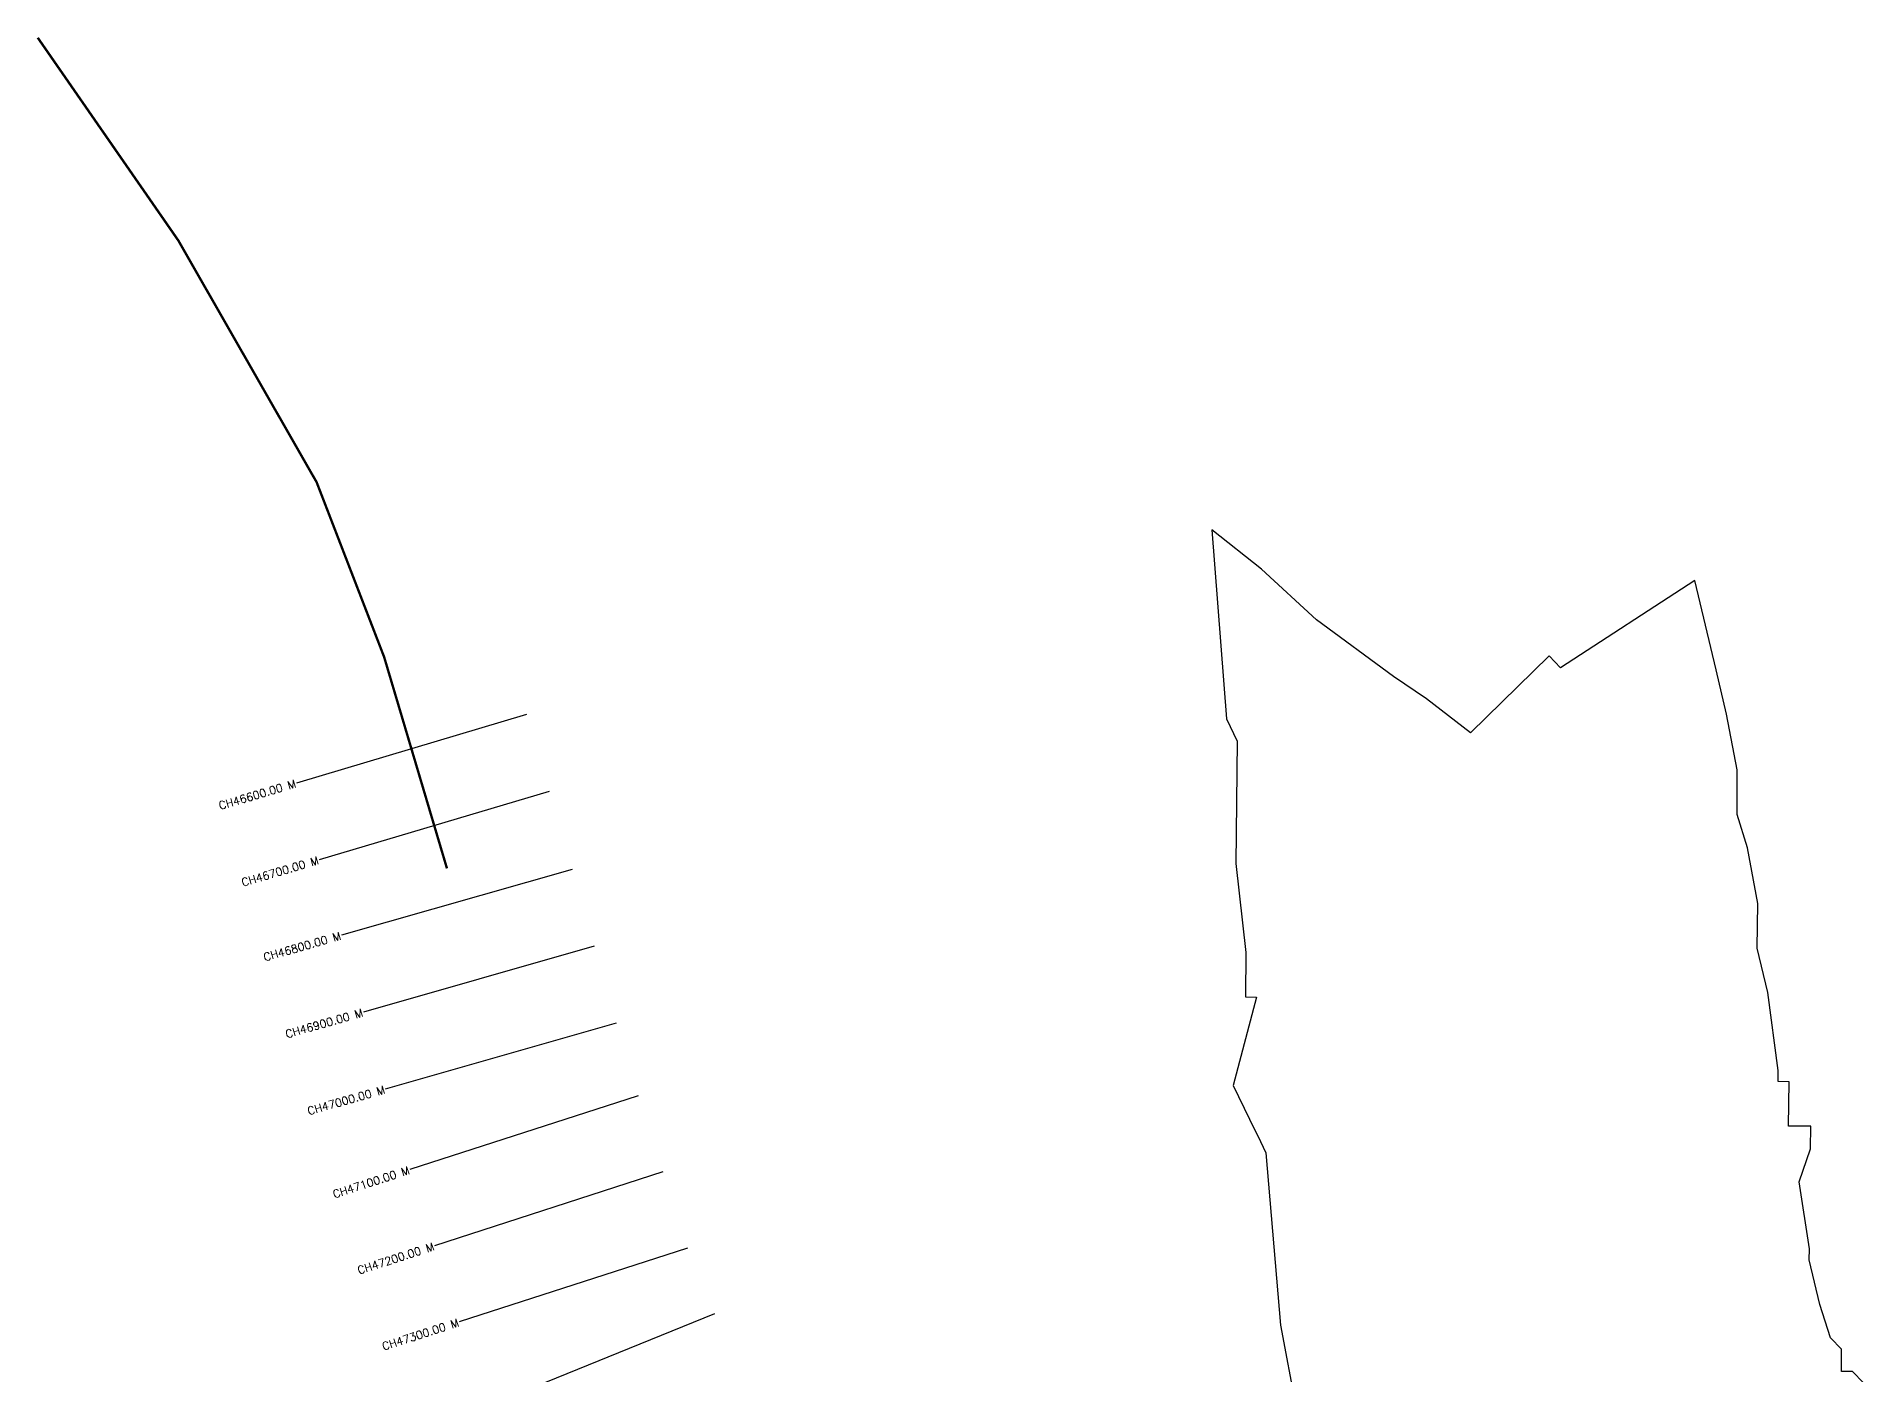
# Model space of a CAD drawing. Header units: metres. Extents: x 256997 to 260083, y 2188872 to 2192119.
# Drawn here: x 256997 to 259281, y 2190447 to 2192119 of the extents above; entities that cross this region are included whole.
import ezdxf
from ezdxf.enums import TextEntityAlignment as Align

# ---------------------------------------------------------------- set-up
doc = ezdxf.new("R2010")
doc.units = ezdxf.units.M
for name, color, linetype in [('CS', 134, 'Continuous'), ('CSMark', 6, 'Continuous'), ('NATURALLY PROTECTED', 3, 'Continuous'), ('village', 3, 'Continuous')]:
    doc.layers.add(name, color=color, linetype=linetype)
doc.styles.get("Standard").update_dxf_attribs({"font": 'simplex.shx'})

msp = doc.modelspace()

# ---------------------------------------------------------------- linework, layer by layer
at = {"color": 3, "flags": 128}
msp.add_lwpolyline([(258790, 2191248.9), (258888.3, 2191345)], dxfattribs=at)
at = {"layer": 'CS'}
for p, q in [((257609.8, 2191271.6), (257322.2, 2191186.1)), ((257638.3, 2191175.7), (257350.7, 2191090.2)), ((257666.8, 2191078.2), (257378.4, 2190995.8)), ((257694.3, 2190982.1), (257405.9, 2190899.6)), ((257721.8, 2190885.9), (257433.3, 2190803.5)), ((257749.5, 2190795.3), (257464.1, 2190702.9)), ((257780.3, 2190700.2), (257494.9, 2190607.7)), ((257811.2, 2190605), (257525.8, 2190512.6)), ((257845, 2190522.6), (257567.1, 2190409.7))]:
    msp.add_line(p, q, dxfattribs=at)
at = {"layer": 'NATURALLY PROTECTED', "color": 2, "const_width": 3, "flags": 128}
msp.add_lwpolyline([(256998.9, 2192117.5), (257174.6, 2191864.1), (257347.5, 2191562), (257431.9, 2191343.5), (257510.4, 2191079.4)], dxfattribs=at)
at = {"layer": 'village', "color": 3}
for points in [[(258790, 2191248.9), (258734.9, 2191291.2), (258693.6, 2191319.4), (258597.2, 2191390), (258528.5, 2191453.3), (258466.6, 2191502.6), (258484.7, 2191266.3), (258498.2, 2191238.4), (258496.5, 2191085.6), (258509.1, 2190974.4), (258508.5, 2190918.8), (258522.4, 2190918.6), (258493.3, 2190807.9), (258513.6, 2190766), (258527.2, 2190738.1), (258534, 2190724.1), (258552.4, 2190508.6), (258572, 2190404.3)], [(259281, 2190436.6), (259267.3, 2190450.6), (259253.4, 2190450.8), (259253.7, 2190478.6), (259240, 2190492.6), (259226.6, 2190534.5), (259213.3, 2190590.2), (259213.5, 2190604.1), (259200.6, 2190687.5), (259214.9, 2190729.1), (259215.2, 2190757.1), (259187.5, 2190757.1), (259188.1, 2190812.7), (259174.2, 2190812.9), (259174.4, 2190826.8), (259161.6, 2190924.1), (259148.3, 2190979.9), (259149, 2191035.4), (259135.9, 2191105), (259123.2, 2191146.9), (259123.2, 2191202.4), (259110, 2191272), (259096.8, 2191327.7), (259083.6, 2191383.4), (259070.3, 2191439.1), (258902.4, 2191329.9), (258888.3, 2191345)]]:
    msp.add_lwpolyline(points, dxfattribs=at)

# ---------------------------------------------------------------- texts
at = {"layer": 'CSMark'}
for s, rotation, p in [('CH46600.00 M', 16.5589, (257321.2, 2191185.8)), ('CH46700.00 M', 16.5589, (257349.7, 2191089.9)), ('CH46800.00 M', 15.9473, (257377.4, 2190995.5)), ('CH46900.00 M', 15.9473, (257404.9, 2190899.4)), ('CH47000.00 M', 15.9473, (257432.4, 2190803.2)), ('CH47100.00 M', 17.9481, (257463.2, 2190702.6)), ('CH47200.00 M', 17.9481, (257494, 2190607.4)), ('CH47300.00 M', 17.9481, (257524.8, 2190512.3))]:
    msp.add_text(s, height=10, rotation=rotation, dxfattribs=at).set_placement(p, align=Align.MIDDLE_RIGHT)

doc.saveas('drawing.dxf')
